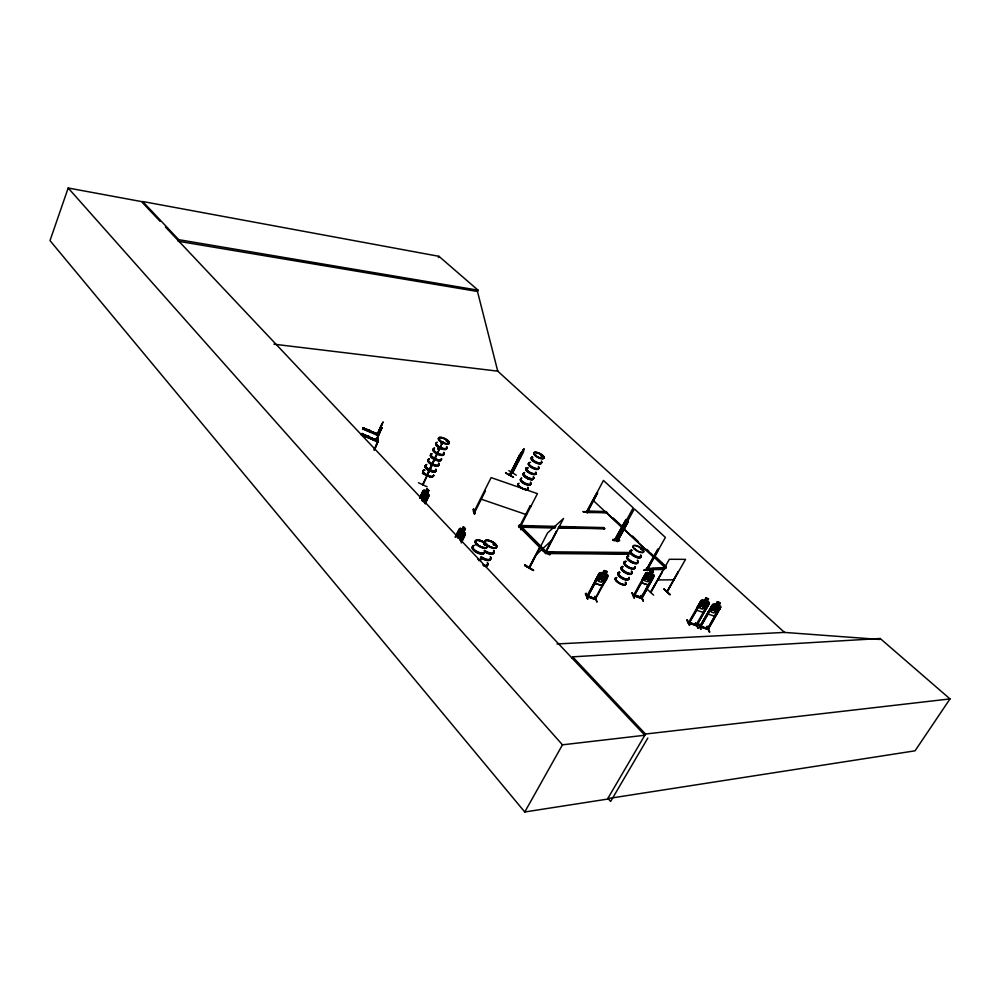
<?xml version="1.0" encoding="UTF-8"?>
<svg xmlns="http://www.w3.org/2000/svg" width="1000" height="1000" viewBox="0 0 1000 1000"><rect width="100%" height="100%" fill="white"/><g stroke="black" fill="none" stroke-linecap="round" stroke-linejoin="round"><path stroke-width="1.5" d="M458.488 536.825L457.762 536.362M447.762 441.688L446.575 440.8L447.413 441.275M460.662 540.975L460.8 537.762L463.363 532.575L461.55 530.725L458.975 535.925L460.775 537.775L458.988 535.9L456.925 537.137M421.725 499.787L421.863 496.662L424.312 491.55L425.662 491.575L426.962 488.675L428.812 490.55L427.4 493.288L427.863 495.175L425.4 500.3L423.425 501.538L421.725 499.787L423.438 501.525M424.363 502.475L424.5 499.338L426.938 494.237L425.225 492.488L422.775 497.6L424.475 499.35L422.788 497.575M457.875 538.15L458.013 534.938L460.588 529.738L462.013 529.8M521.038 529.6L519.625 524.963M521.188 529.312L519.938 525.075M440.375 440.887L439.688 440.425L440.55 440.775M440.075 440.438L440.125 440.95M380.775 426.188L377.475 434.338L383.113 421.812M594.8 596.688L597.025 602.15L594.888 596.263M422.125 500.85L421.625 498.062M378.225 441.112L377.962 442M641.075 595.375L643.35 601.062L640.8 595.75M695.562 622.888L698.125 627.925M697.987 628.275L695.45 622.975M707.087 626.362L709.7 632.212L707.05 626.312M707.275 626.862L709.362 631.975M523.3 451.812L523.45 451.125L518.587 461.012M595.5 580.4L594.963 583.35L601.788 585.612C606.425 580.312 613.05 572.725 600.8 572.587L599.25 573.188L595.375 580.325L594.963 583.35L601.737 585.45L604.012 583.188M378.237 433.05L378.612 433.175M642.025 579.875L641.475 582.8L648.037 584.987L650.325 582.737L654.163 575.788L653.787 574.562L647.275 572.362L645.775 572.938L641.95 579.913M642.05 579.938L641.6 582.725L648.012 584.888M377.362 439.038L377.938 439.45L376.163 438.562L375.75 439.462M613.1 540.1L617.575 540.125L613.088 540.15L613 539.45M613.025 539.487L618.862 539.95M619.075 540.175L618.975 539.513M644.638 570.212C665.35 569.025 629.4 570.812 650.6 570.087M377.425 439.3L377.725 439.125M696.688 610.175L697.175 607.337M378.025 438.837L377.1 441.325L377.238 440.262M378.288 435.225L376.725 434.588L377.062 433.862L376.625 434.85L377.262 432.762C379.787 434.9 378.75 431.575 378.35 434.913L378.488 433.4M375.938 439.775L375.525 440.675L375.812 439.375L377.388 440.025L377 441.637L361.6 434.663L377.075 441.2M367.5 435.838C366.925 439.188 367.088 433.913 369.075 436.488L368.837 437.7M368.675 430.062C368.113 433.363 368.275 428.162 370.238 430.712L370 431.9M427.163 497.9L422.775 493.488L427.163 497.9L425.225 503.725M364.438 434.787L366.1 435.25L365.85 436.463M365.65 429.012L367.287 429.487L367.05 430.675M364.525 434.6L364.275 435.812M365.725 428.837L365.475 430.025M363.475 434.162C362.725 437.55 364.325 432.375 361.812 433.688M364.688 428.4C364.45 431.912 364.775 425.95 362.9 428.275L376.925 434.075M361.463 435.05L361.887 433.512M362.675 429.425L363.125 427.762M376.475 444.225L378.05 441.112L376.512 445.375M545.725 551.538L545.5 552.825L563.538 518.475L547.537 532.987L529.65 567.7M381.975 427.85L380.513 430.188M528.938 567.688L540.575 545.85L529.312 567.463M529.987 566.95L529.362 567.938M160.2 221.462L141.438 201.562L68.188 188.012L50 240.613L524.763 811.988L607.438 799.112L645.525 734.038L950 698.913L915.062 750.812L607.737 798.587M382.738 422.537L377.362 434.288M379.712 431.938L376.262 440.1L381.912 427.612L380.037 432.075M378.175 441.163L374.188 450M430.9 477.225L422.337 473.25L430.887 477.287M427.125 486.8L418.438 482.725M432.875 463.237L422.575 484.688M436.413 454.45L426.675 475.637M508.85 470.6L516.287 475.175M377.325 440.112L377.887 438.775M362.762 429L378.113 435.65M377.013 433.725L363.025 427.938L376.863 434.263M361.637 434.225L377.512 440.425L361.688 433.975M477.475 291.462L478.075 290.188L438.95 256.325L142.675 201.513L178.725 239.688L178.137 241.225L477.475 291.462L497.738 371.15L784.463 632.413L879.587 639.45L880.2 638.5L950 698.913M641.5 549.087L640.425 548.675L641.363 549.175M641.35 549.462L641.688 548.812L641.825 549.712M642.05 549.637L641.875 549.35M375.838 445.662L376.4 444.712M521.025 454.65L521.312 453.1L518.212 459.663L520.6 456.75M635.487 549.312L634.913 548.65M635 548.8L634.55 548.825A6.1 2.275 28.9 0 0 643.688 551.938A6.1 2.275 28.9 0 0 637.137 545.788A6.1 2.275 28.9 0 0 634.513 548.812L635.062 548.65M521 454.688C526.125 445.188 516.85 464.438 520.175 456.087L518.15 459.05L521.912 452.312M634.637 548.763L635.212 549.138M429.1 471.925L432.8 462.725M663.988 589.087L670.1 594.825L664.1 589.113M670.163 594.475L664.087 589.15M516.188 462.55C519.65 455.613 512.938 466.987 518.525 460.9L516.275 462.6M379.825 431.975L380.45 430.575M541.5 549.837L549.725 554.875M381.1 425.737L381.812 424.113M438.387 257.575L438.95 256.325M361.55 434.9L377.113 441.337M374.387 448.963L375.775 446.213M378.188 435.5L378.625 434.513L362.95 428.038M377.475 434.338L380.65 427.6M374.3 450.05L375.875 446.812M380.825 427.262L381.662 424.9M380.125 430.95L380.775 430M523.438 451.8L512.337 473.237L524.05 449.087L520.425 453.75L509.65 475.112L512.762 472.137M379.95 432.6L376.375 440.15L376.512 439.275M426.637 475.637L442.938 441.538L423.075 484.725M419.625 497.762L423.275 490.513L424.462 490.2L428.738 494.575L428.85 496.163L425.25 503.65M419.812 497.9L423.35 490.513M420.788 496.9L423.038 492.762L420.375 498.288M425.65 491.413L426.962 488.675M427.3 493.325L428.812 490.55L426.887 488.663M424.575 502.875C424.275 500.225 429.062 497.238 427.238 497.337M424.825 502.875L427.5 497.337M425.075 503.4L427.738 497.85M455.188 537.025L458.725 530.413L459.25 530.962L456.625 536.25M455.45 537.025L459.575 528.65L460.75 528.362L459.55 528.75M456.562 534.925L459.625 528.75M456.375 536.25L459.25 530.962M461.938 529.8L463.387 526.85L465.325 528.825L463.938 531.625L465.375 534.612L461.188 542.962M474.363 510.838L473.988 511.6C476.438 512.975 474.338 509.387 474.025 511.763L491.112 477.612L537.425 493.663L520.062 527.4C521.663 524.738 517.925 528.263 519.85 526.413L520.45 526.638M461.062 541.087C460.775 538.312 465.588 535.737 463.7 535.788M474.6 513.9L473.6 508.913L474.75 513.6M461.325 541.087L463.95 535.788M461.587 541.638L464.225 536.337M461.65 542.288L463.6 536.35L459.05 531.688L457.013 533.85L459.05 531.838M505.588 472.9C519.775 480.438 511.8 476.763 505.625 472.837M512.587 472.738L509.35 474.925L510.05 474.025M509.412 474.938L519.65 454.9M509.787 475.112L521.163 452.65M522.587 451.538L523.975 449.2M512.075 473.088L522.413 452.512L519.2 457.7L520.112 457.088M629.05 554.163L545.8 553.538L518.575 526.112L518.913 525.462L555.875 526.388M519.275 527.087L530.025 506.062L530.85 506.488L530.025 506.062M540.575 546.962L520.988 527.263L519.688 527.238L519.975 526.538L555.4 527.4M520.913 529.688L520.562 526.487M525.087 564.875L524.675 565.5L533.413 570.363M533.375 570.45C506.938 554.812 551.062 581.163 525.075 564.888M545.438 552.825L556.462 531.25L545.425 552.312M545.8 553.538L546.15 552.888L629.388 553.538M583.237 511.637L588.212 511.688M606.425 511.625L586.65 510.925L587.362 512.525L607.463 512.612L587.6 511.887L587.362 512.525M587.212 512.612L597.562 492.938L597.075 492.475L586.4 512.1L587 512.612M583.513 511.962L586.663 512.1L603.45 480.45L633.2 507.812L615.875 539.888M587.2 511.788L586.763 511.35L586.888 512.55L597.562 492.938M600.212 528.125L603.625 527.587L604.7 528.6L558.15 528.112M615.037 539.3L626.075 519.513L615.025 539.312L615.438 538.575L616.05 539.175M615.938 539.113L615.487 539.775L626.587 519.987L625.875 519.513M627.562 521.087L616.763 540.938L617.337 541.475L628.288 521.562L627.762 521.087M599.338 573.25L586.775 596.55L587.137 595.588L588.013 595.825M586.975 596.638L598.488 574.9L599.362 575.35L587.6 596.862L599.288 575.175M617.4 540.237L616.712 540.938L634.388 508.913L665.4 537.425L647.075 569.837L658.525 549.75L657.788 549.25L646.6 569.388L647.087 569.812M628.288 521.562L617.337 541.475L617.1 540.225M587.663 599.125L586.05 593.35L587.663 599.125L585.337 593.638M605.612 574.25L607.05 571.538L604.138 570.562L602.7 573.275L600.788 573.737L598.088 578.7L598.387 581.312L601.1 582.212L603.713 580.575L606.413 575.625L605.45 574.25M604.138 570.562L602.75 573.4L600.812 572.75M606.9 571.587L605.462 574.312L607.5 574.987L607.888 576.175M586.875 596.575C587.3 596.413 598.288 601.337 595.25 598.45L594.738 599.212L595.163 598.2M606.375 577.537L607.238 577.987L606.375 577.537L594.825 599.225M595.55 599.275L596.038 598.675M607.175 577.812L595.35 599.15M571.962 658.025L572.625 656.838L880.2 638.5M664.8 567.863L646.213 568.513L647.35 569.587L664.062 569.538M646.625 569.388L646.95 568.55L647.6 569.163M646.538 569.275L657.987 549.25M645.875 573.062L633.387 595.588L633.775 594.637L634.675 594.975M634.138 595.675L645.788 574.862L634.225 595.887M634.375 598.088L632.25 592.837M650.5 569.45L644.412 569.938M649.15 573.15L650.525 570.4L653.35 571.4L651.9 573.975M651.762 574.038L653.188 571.4M641.862 598.425L653.425 577.6L652.588 577.163L640.925 598.1L642.275 597.675L634.562 594.913M641.8 598.237L642.225 597.475M633.575 595.675L641.787 598.387L654.175 575.837M524.763 811.988L562.463 744.825L644.812 735.25L165.413 226.988M650.475 592.15L662.325 571.675L650.775 592.463L651.225 591.725M653.6 595.138L647.412 589.438M667.038 592.15L678.288 571.613L666.775 592.163L667.1 591.112M666.812 592.175L685.562 559.35L669.338 559.275L650.725 592.438M687.3 619.775L689.65 625.075M689.45 622.537L696.062 624.875L688.913 622.275L688.288 622.95L701.137 600.575C703.5 599.225 708.8 600.513 709.362 603.312L696.562 625.5L688.288 622.788C690.013 620.487 688.688 624.75 689.575 622.325M688.95 622.987L701.025 602.362L700.263 602.112L701.1 602.55L689.15 623.275M706.988 601.525L708.587 598.85L705.825 597.913L704.4 600.65L702.5 600.988L699.737 605.763L699.938 608.263L702.513 609.125L705.075 607.55L707.85 602.788L707.125 601.462M695.938 625.5C694.812 623.938 698.413 624.525 696.612 625.737L708.5 604.875L707.75 604.625L695.75 625.413L696.912 624.725M705.275 610.05L709.225 603.25L708.888 602.112M698.713 623.55L700.837 629.2M707.975 629.3L699.712 626.562L712.575 604.375L714.025 603.787L720.438 605.95L720.775 607.15L708.05 629.5M701 626.3L700.487 627.025L712.475 606.213L711.712 605.95L699.7 626.712L700.325 626.062L707.438 628.638L700.175 626.013M700.525 627.013L712.475 606.213M717.275 601.775L715.812 604.388L713.95 604.837L711.175 609.587L711.363 612.087L713.938 612.95L716.5 611.375L719.275 606.625L718.4 605.312L719.887 602.762C712.987 600.975 724.15 602.163 718.425 605.375M715.85 604.5L717.325 601.9M707.95 629.462L719.925 608.713L719.175 608.462L707.325 629.288L707.562 628.425M719.175 608.462L707.312 629.263M707.85 629.237L708.413 628.55M708.55 611.213L708.012 614.05L714.463 616.2L720.775 607.15M647.825 738.075L610.638 801.438L608.05 798.538M367.65 436.525L368.875 436.887L367.562 436.438M494.663 544.888L494.787 544.275M495 545.075L494.725 544.275M494.363 544.637L493.2 544.125L494.025 544.975M493.663 543.913L494.338 544.012M486.788 544.55L486.225 544.1L486.55 544.7M486.525 544.05L487.038 544.788M484.35 544.538C488.137 545.25 481.45 542.163 484.837 544.95M541.287 456L542.5 456.362L541.6 455.988M542.062 455.538L540.962 455.55L541.575 456.062M361.8 433.688L377.262 440.725M535.525 455.075L535.862 455.225M477.088 543.825L476.9 544.338M535.9 455.35L535.562 455.062M377.113 441.188L361.488 434.95M439.862 440.662L440.312 440.562M648.037 584.987L650.325 582.737M703.062 612.4L705.375 610.15L703.062 612.4L696.55 610.175L697.075 607.325L701.112 600.525L702.575 599.938M716.787 613.962L714.463 616.2M536.138 554.812L552.388 539.725M424.725 501.25L424.237 500.475M461.037 539.725L460.525 538.913M583.525 511.825L588.013 511.95M686.625 620.037L689.425 625.388M698.012 623.8L700.863 629.288M613.837 540.712L619.75 540.788M512.325 472.575L510.238 474.363M523.275 450.588L522.688 450.975L523.688 449.762M522.737 451.65L523.45 451.125M521.225 452.775L523.475 451.262M524.05 449.25L523.075 449.75M707.487 628.237L708.5 628.737L707.688 628.488M459.675 540L461.75 538.775L464.325 533.575L463.825 531.65L465.325 528.825L463.387 526.85M586.712 596.362L595.462 599.237M369.513 431.163L368.888 430.475L369.7 430.887M493.375 544.312L494.787 544.825M477.525 544.675L477.475 544.012L477.312 544.663M542.15 456.225L541.263 455.763M475.375 511.325L474.475 510.863M447.525 441.275L447.65 441.725M423.312 490.613L424.45 490.325M649.137 573.1L647.25 573.488L644.575 578.288L644.812 580.825L647.425 581.7L649.963 580.112L652.65 575.312L651.737 573.975M641.95 549.575L640.65 548.612M494.338 544.388L493.913 544.75M494.712 545.163L494.8 544.375M477.425 543.975L476.575 544.163L477.175 544.637M484.913 544.263L484.625 544.338M556.987 643.95L785.05 632.388M633.938 597.888L631.875 592.762M542.062 456.225L541.838 455.863M447.65 441.6L446.163 440.838L446.8 441.287M657.712 579.963L673.962 579.8M652.3 568.5L665.975 568.475L606.1 512.238L603.062 512.125M664.4 568.925L647.688 568.962L646.562 567.888M465.3 534.612L465.175 532.975L460.65 528.488L461.912 529.637M553.95 552.5L544.7 552.425L545.05 551.775L629.825 552.5L630.938 553.55M615.325 538.787L616.213 539.1M612.863 539.788L617.35 539.837M428.85 496.163L428.738 494.575M558.962 526.462L603.625 527.587M518.575 526.112L533.975 526.487M560.163 527.137L575.575 527.513M558.488 527.475L604.7 528.6M519.637 527.188L555.075 528.038M583.212 511.675L587.75 511.775M519.237 526.912L520.062 527.175M484.125 543.837L484.925 543.888M484.45 544.25L485.4 544.562L484.425 544.612M477.6 544.438L477 544.175M273.95 344.188L498.338 371.225M447.5 441.613L446.725 441.337M178.725 239.688L478.075 290.188M696.513 625.688L688.475 623.025M588.013 596.062L594.938 598.575L587.225 595.612M634.587 595.112L633.9 594.688M642.125 597.625L641.45 597.2M641.025 597.95L652.588 577.163M474.162 511.637L474.95 511.925M595.163 598.175L595.875 598.462M707.975 629.45L699.887 626.8M641.162 597.388C629.25 592.7 632.812 596.013 641.787 598.387M519.312 526.962L520.138 527.375M708.587 605.062L707.75 604.625M711.8 606.138L712.562 606.388M719.262 608.638L720.013 608.888M604.175 570.675L606.925 571.65M598.55 575.087L599.362 575.35M645.863 575.037L645.088 574.788M705.888 598.088L708.475 598.962M653.213 571.45L650.525 570.4M480.5 498.95L526.625 514.712M484.675 544.637L485.05 544.35M646.75 569.275L647.412 569.875L646.938 569.388M616.912 540.887L617.537 541.425L617.487 540.275M474.062 511.8L474.825 512.075L485.438 490.875L484.65 490.613M541.663 549.487L549.95 554.462M367.95 436.95L367.6 436.438L368.8 436.95M622.25 525.45L624.513 527.575M655.013 556.188L666.312 566.788M613.2 518L619.987 524.362M620.788 525L624.5 528.6M632.413 536.025L638.062 541.337M646.775 549.375L649.025 551.5M650.487 553L665.975 567.4M592.975 500.213L622.35 527.8M623.513 528.9L654.125 557.663M587.125 511.45L586.65 510.925M617.188 540.275L617.95 540.737M603.3 528.2L604.362 529.212M521.325 526.613L546.35 551.788L546.013 552.438L543.837 550.25M518.913 525.462L546.15 552.888M463.325 527.013L465.125 528.862M423.038 492.762L422.275 492.238L422.775 492.75M458.975 531.838L463.512 536.4M572.625 656.838L645.525 734.038M68.188 188.012L562.463 744.825M640.913 595.662L643.025 600.9M475.262 511.538L474.988 512.087M474.613 514.025C473.95 507.725 471.875 507.463 474.188 513.825M480.538 557.65A6.637 2.825 26.9 0 1 478.65 560.55M480.8 557.3A6.737 2.862 26.9 0 1 478.888 560.237M484.438 552.725A6.75 2.837 26.9 0 1 476 551.85A6.75 2.837 26.9 0 1 473.45 546.062M481.488 557.537A6.65 2.812 26.9 0 1 477.812 559.338M484.162 552.25A6.65 2.8 26.9 0 1 476.587 552.612A6.65 2.8 26.9 0 1 473.338 546.487M481.388 557.925A6.737 2.862 26.9 0 1 479.05 559.9M484.6 551.587A6.75 2.837 26.9 0 1 476.925 551.95A6.75 2.837 26.9 0 1 473.625 545.737M484.7 551.188A6.662 2.8 26.9 0 1 480.538 552.863A6.662 2.8 26.9 0 1 473.312 548.475A6.662 2.8 26.9 0 1 474.988 545.3M443.4 453.325A5.913 2.237 25.6 0 1 441.163 455.412A5.913 2.237 25.6 0 1 434.275 452.2A5.913 2.237 25.6 0 1 434.137 449.012M443.638 453A5.987 2.263 25.6 0 1 441.362 455.125A5.987 2.263 25.6 0 1 434.375 451.863A5.987 2.263 25.6 0 1 434.25 448.625M437.925 449.188A5.987 2.263 25.6 0 1 439.363 449.762M441.475 459.375A5.913 2.25 25.6 0 1 433.925 458.263A5.913 2.25 25.6 0 1 431.912 453.663M446.425 447.188A6 2.25 25.6 0 1 441.188 448.45A6 2.25 25.6 0 1 436.275 443.05M443.862 452.35A5.913 2.237 25.6 0 1 441.637 454.438A5.913 2.237 25.6 0 1 434.738 451.213A5.913 2.237 25.6 0 1 434.613 448.025M438.237 448.587A5.913 2.237 25.6 0 1 439.65 449.162M446.538 448.263A5.925 2.212 25.6 0 1 440.325 448.45A5.925 2.212 25.6 0 1 436.188 443.425M443.775 452.713A6 2.263 25.6 0 1 441.512 454.812A6 2.263 25.6 0 1 434.513 451.562A6 2.263 25.6 0 1 434.387 448.325M438.075 448.888A6 2.263 25.6 0 1 439.5 449.462M446.575 446.887A6 2.25 25.6 0 1 441.325 448.15A6 2.25 25.6 0 1 436.413 442.738M440.85 443.062A6 2.25 25.6 0 1 442.287 443.65M446.662 446.538A5.925 2.212 25.6 0 1 444.438 448.587A5.925 2.212 25.6 0 1 437.525 445.363A5.925 2.212 25.6 0 1 437.388 442.2M441.025 442.762A5.925 2.212 25.6 0 1 442.438 443.338M435.725 469.487A5.962 2.325 25.5 0 1 433.425 471.662A5.962 2.325 25.5 0 1 426.475 468.425A5.962 2.325 25.5 0 1 426.375 465.125M433.65 475.05A5.863 2.3 25.5 0 1 426.75 475.025A5.863 2.3 25.5 0 1 424.137 470.012M433.612 475.188A5.888 2.312 25.5 0 1 426.688 475.15A5.888 2.312 25.5 0 1 424.062 470.125M441.388 459A5.913 2.25 25.6 0 1 434.462 458.888A5.913 2.25 25.6 0 1 431.788 453.925M438.488 463.725A5.975 2.3 25.5 0 1 436.2 465.875A5.975 2.3 25.5 0 1 429.237 462.625A5.975 2.3 25.5 0 1 429.125 459.363M438.587 464.8A5.888 2.275 25.5 0 1 432.362 465.062A5.888 2.275 25.5 0 1 428.288 460M435.863 469.188A5.962 2.325 25.5 0 1 433.575 471.362A5.962 2.325 25.5 0 1 426.613 468.125A5.962 2.325 25.5 0 1 426.512 464.837M438.625 463.425A5.975 2.3 25.5 0 1 436.35 465.575A5.975 2.3 25.5 0 1 429.375 462.325A5.975 2.3 25.5 0 1 429.275 459.062M438.725 463.075A5.9 2.263 25.5 0 1 436.475 465.2A5.9 2.263 25.5 0 1 429.6 461.987A5.9 2.263 25.5 0 1 429.487 458.762M490.375 558.638A6.6 2.788 27 0 1 487.463 560.538A6.6 2.788 27 0 1 480.775 557.65M490.637 558.3A6.7 2.825 27 0 1 487.688 560.225A6.7 2.825 27 0 1 480.913 557.3M487.675 563.962A6.612 2.812 27 0 1 484.05 565.788M487.45 562.6A6.587 2.8 27 0 1 482.738 564.963M487.388 562.75A6.612 2.812 27 0 1 484.188 565.525M493.425 551.038A6.713 2.8 27 0 1 492.163 553.9A6.713 2.8 27 0 1 485.513 551.925M490.487 556.638A6.612 2.788 27 0 1 488.65 559.513A6.612 2.788 27 0 1 481.312 556.6M493.587 552.325A6.612 2.763 27 0 1 491.337 554.25A6.612 2.763 27 0 1 485.35 552.263M490.375 557.025A6.7 2.825 27 0 1 489.113 559.9A6.7 2.825 27 0 1 482.463 557.938M493.587 550.712A6.713 2.8 27 0 1 491.737 553.6A6.713 2.8 27 0 1 484.275 550.638M493.7 550.337A6.625 2.763 27 0 1 491.875 553.188A6.625 2.763 27 0 1 484.513 550.25M487.388 564.475A6.575 2.8 27 0 1 485.138 566.425M487.575 564.163A6.612 2.812 27 0 1 483.95 566M637.463 562A6.075 2.3 28.9 0 1 631.325 562.375A6.075 2.3 28.9 0 1 627.562 556.763M637.712 561.688A6.15 2.338 28.9 0 1 634.562 563.275A6.15 2.338 28.9 0 1 627.775 559.237A6.15 2.338 28.9 0 1 628.587 556.275M634.788 566.85A6.075 2.325 29 0 1 631.663 568.438A6.075 2.325 29 0 1 624.963 564.45A6.075 2.325 29 0 1 625.788 561.5M634.913 566.613A6.075 2.325 29 0 1 631.8 568.2A6.075 2.325 29 0 1 625.1 564.212A6.075 2.325 29 0 1 625.925 561.263M640.375 555.075A6.162 2.312 28.9 0 1 638.6 557.663A6.162 2.312 28.9 0 1 631.225 553.775A6.162 2.312 28.9 0 1 631.75 550.513M637.475 560.175A6.075 2.3 28.9 0 1 636.1 562.8A6.075 2.3 28.9 0 1 629.113 559.538A6.075 2.3 28.9 0 1 628.1 555.8M640.638 556.25A6.075 2.288 28.9 0 1 637.537 557.788A6.075 2.288 28.9 0 1 630.825 553.812A6.075 2.288 28.9 0 1 631.625 550.9M637.362 560.525A6.15 2.338 28.9 0 1 635.575 563.138A6.15 2.338 28.9 0 1 628.212 559.25A6.15 2.338 28.9 0 1 628.75 555.975M641.062 555.638A6.162 2.312 28.9 0 1 637.913 557.2A6.162 2.312 28.9 0 1 631.112 553.162A6.162 2.312 28.9 0 1 631.912 550.225M641.175 555.288A6.088 2.288 28.9 0 1 635.05 555.625A6.088 2.288 28.9 0 1 631.263 550.05M628.45 578.275A6.037 2.362 29 0 1 625.325 579.9A6.037 2.362 29 0 1 618.663 575.925A6.037 2.362 29 0 1 619.513 572.938M628.713 577.975A6.125 2.387 29 0 1 625.538 579.612A6.125 2.387 29 0 1 618.787 575.588A6.125 2.387 29 0 1 619.637 572.55M625.988 582.712A6.025 2.375 29.1 0 1 619.862 583.175A6.025 2.375 29.1 0 1 616.188 577.513M634.5 567.325A6.05 2.312 29 0 1 631.388 568.9A6.05 2.312 29 0 1 624.725 564.925A6.05 2.312 29 0 1 625.538 561.987M625.938 582.85A6.037 2.375 29.1 0 1 619.788 583.325A6.037 2.375 29.1 0 1 616.1 577.625M634.675 567.038A6.075 2.325 29 0 1 631.562 568.625A6.075 2.325 29 0 1 624.862 564.637A6.075 2.325 29 0 1 625.688 561.688M631.35 571.4A6.138 2.375 29 0 1 629.538 574.062A6.138 2.375 29 0 1 622.212 570.188A6.138 2.375 29 0 1 622.775 566.862M628.987 577.325A6.037 2.362 29 0 1 622.837 577.775A6.037 2.362 29 0 1 619.138 572.112M631.6 572.587A6.05 2.338 29 0 1 628.475 574.188A6.05 2.338 29 0 1 621.812 570.212A6.05 2.338 29 0 1 622.638 567.238M628.875 577.675A6.125 2.387 29 0 1 625.7 579.325A6.125 2.387 29 0 1 618.95 575.288A6.125 2.387 29 0 1 619.8 572.263M631.512 571.112A6.138 2.375 29 0 1 629.7 573.763A6.138 2.375 29 0 1 622.375 569.888A6.138 2.375 29 0 1 622.938 566.562M632.137 571.625A6.05 2.338 29 0 1 626 572.05A6.05 2.338 29 0 1 622.275 566.4M538.488 468.762A5.637 2.037 26.9 0 1 531.613 467.725A5.637 2.037 26.9 0 1 529.225 463.3M538.663 467.85A5.725 2.062 26.9 0 1 532.4 467.788A5.725 2.062 26.9 0 1 529.325 462.938M536.225 472.45A5.625 2.05 26.9 0 1 530.062 472.413A5.625 2.05 26.9 0 1 527.05 467.612M536.175 472.587A5.65 2.05 26.9 0 1 532.863 473.688A5.65 2.05 26.9 0 1 526.675 470.05A5.65 2.05 26.9 0 1 527.875 467.7M541.487 462.325A5.737 2.037 26.9 0 1 535.225 462.225A5.737 2.037 26.9 0 1 532.125 457.4M538.5 466.5A5.65 2.037 26.9 0 1 536.4 468.488A5.65 2.037 26.9 0 1 529.65 464.938A5.65 2.037 26.9 0 1 530.6 462.337M541.25 462.612A5.65 2.013 26.9 0 1 537.95 463.675A5.65 2.013 26.9 0 1 531.763 460.037A5.65 2.013 26.9 0 1 532.938 457.725M538.4 466.825A5.725 2.062 26.9 0 1 536.663 468.913A5.725 2.062 26.9 0 1 530.013 465.8A5.725 2.062 26.9 0 1 529.475 462.65M541.625 462.038A5.737 2.037 26.9 0 1 535.375 461.95A5.737 2.037 26.9 0 1 532.275 457.113M541.325 460.962A5.65 2.013 26.9 0 1 539.612 462.987A5.65 2.013 26.9 0 1 533.038 459.913A5.65 2.013 26.9 0 1 532.5 456.838M530.5 484.438A5.613 2.087 26.9 0 1 523.625 483.475A5.613 2.087 26.9 0 1 521.287 478.988M530.675 483.525A5.7 2.112 26.9 0 1 524.412 483.537A5.7 2.112 26.9 0 1 521.388 478.625M527.737 487.663A5.625 2.1 26.9 0 1 523.25 489.05A5.625 2.1 26.9 0 1 518.325 483.825M527.875 487.35A5.6 2.087 26.9 0 1 526.125 489.462A5.6 2.087 26.9 0 1 519.612 486.425A5.6 2.087 26.9 0 1 519.125 483.263M535.413 472.537A5.625 2.05 26.9 0 1 533.312 474.55A5.625 2.05 26.9 0 1 526.587 471.012A5.625 2.05 26.9 0 1 527.537 468.387M527.825 487.475A5.625 2.1 26.9 0 1 523.35 488.862A5.625 2.1 26.9 0 1 518.413 483.65M535.575 472.275A5.65 2.05 26.9 0 1 533.462 474.288A5.65 2.05 26.9 0 1 526.712 470.737A5.65 2.05 26.9 0 1 527.663 468.113M533.525 478.663A5.7 2.1 26.9 0 1 526.562 477.663A5.7 2.1 26.9 0 1 524.163 473.137M530.525 482.163A5.625 2.087 26.9 0 1 528.775 484.275A5.625 2.087 26.9 0 1 522.238 481.225A5.625 2.087 26.9 0 1 521.75 478.062M530.425 482.5A5.7 2.112 26.9 0 1 528.65 484.637A5.7 2.112 26.9 0 1 522.025 481.538A5.7 2.112 26.9 0 1 521.538 478.338M533.612 477.762A5.7 2.087 26.9 0 1 527.35 477.738A5.7 2.087 26.9 0 1 524.312 472.85M524.538 472.587A5.613 2.062 26.9 0 0 525.037 475.712A5.625 2.062 26.9 0 0 531.575 478.762A5.625 2.062 26.9 0 0 533.312 476.688A5.613 2.062 26.9 0 1 531.562 478.762A5.613 2.062 26.9 0 1 525.037 475.712A5.625 2.062 26.9 0 1 524.525 472.575M423.9 500.637L424.487 501.375L424.85 496.875C428.688 496.125 427.575 492.475 424.787 495.887L424.438 491.775L424.087 496.125C419.938 496.863 421.438 500.725 424.175 497.075L423.9 500.637M460.175 539.087L460.788 539.862L461.175 535.237C465.25 534.55 464 530.825 461.112 534.225L460.85 530.037L460.363 534.438C456 535.1 457.587 539.113 460.462 535.438L460.175 539.087M602.863 581.5L601.838 581.45L601.65 578.375L598.663 580.4L597.762 580.013L601.375 577.612C599.113 573.162 603.562 572.85 602.35 577.2L606.062 575.575L602.587 578L602.863 581.5M649.137 581.013L648.15 580.962L648.025 577.975L644.212 579.663L647.763 577.238C645.65 572.913 649.95 572.612 648.713 576.838L652.325 575.25L648.938 577.6L649.137 581.013M704.237 608.438L703.238 608.312L703.188 605.438L699.362 607.112L702.95 604.7C700.925 600.438 705.2 600.125 703.888 604.312L707.525 602.737L704.1 605.075L704.237 608.438M715.662 612.263L714.675 612.225L714.613 609.275L710.8 610.95L714.388 608.538C712.387 604.288 716.65 603.975 715.325 608.15L718.95 606.575L715.537 608.9L715.662 612.263M427.075 489.6L426.625 490.513L427.738 491.637L428.175 490.725L427.075 489.6M463.488 527.8L463.038 528.737L464.2 529.925L464.663 528.987L463.488 527.8M602.25 574.225L599.55 579.188L602.263 580.1L604.963 575.138L602.25 574.225M604.425 571.287L603.938 572.175L605.688 572.762L606.175 571.875L604.425 571.287M648.65 573.95L645.962 578.763L648.575 579.637L651.263 574.837L648.65 573.95M650.8 571.1L650.312 571.962L652 572.525L652.475 571.663L650.8 571.1M703.888 601.45L701.112 606.225L703.7 607.087L706.462 602.312L703.888 601.45M706.075 598.612L705.588 599.475L707.237 600.025L707.738 599.175L706.075 598.612M715.337 605.3L712.55 610.05L715.125 610.913L717.9 606.163L715.337 605.3M717.525 602.475L717.038 603.325L718.688 603.888L719.175 603.025L717.525 602.475M422.775 493.488L420.9 495.625L422.85 493.488M476.6 543.8A6.662 2.775 26.9 0 0 487.025 547.25A6.662 2.775 26.9 0 0 480.538 540.5A6.662 2.775 26.9 0 0 476.6 543.8A6.675 2.775 26.9 0 0 487.025 547.275A6.675 2.775 26.9 0 0 480.525 540.513A6.675 2.775 26.9 0 0 476.575 543.825M476.325 544.35A6.65 2.775 26.9 0 0 486.737 547.788A6.65 2.775 26.9 0 0 480.262 541.05A6.65 2.775 26.9 0 0 476.325 544.35M476.463 544.038A6.675 2.775 26.9 0 0 486.912 547.487A6.675 2.775 26.9 0 0 480.425 540.725A6.675 2.775 26.9 0 0 476.463 544.038M439.575 440.188A5.938 2.2 25.6 0 0 448.95 443.462A5.938 2.2 25.6 0 0 443.325 437.875A5.938 2.2 25.6 0 0 439.575 440.188M435.35 458.837A5.888 2.25 25.6 0 0 441.55 458.612A5.863 2.237 25.6 0 1 435.35 458.837A5.888 2.25 25.6 0 1 431.25 453.8A5.863 2.237 25.6 0 0 435.35 458.837M439.363 440.675A5.913 2.2 25.6 0 0 448.7 443.938A5.913 2.2 25.6 0 0 443.1 438.363A5.913 2.2 25.6 0 0 439.363 440.675M439.5 440.363A5.938 2.2 25.6 0 0 448.862 443.638A5.938 2.2 25.6 0 0 443.25 438.05A5.938 2.2 25.6 0 0 439.5 440.363M430.3 471.15A5.875 2.288 25.5 0 0 435.475 469.8A5.888 2.288 25.5 0 1 430.3 471.163A5.888 2.288 25.5 0 1 425.538 465.775A5.875 2.288 25.5 0 0 430.3 471.15M429.625 476.525A5.875 2.3 25.5 0 0 433.512 475.363A5.888 2.312 25.5 0 1 429.625 476.55A5.888 2.312 25.5 0 1 423.275 472.75A5.888 2.312 25.5 0 1 425 470.275A5.875 2.3 25.5 0 0 423.3 472.725A5.875 2.3 25.5 0 0 429.625 476.525M434.237 459.363A5.888 2.25 25.6 0 0 441.138 459.462A5.863 2.237 25.6 0 1 434.25 459.363A5.888 2.25 25.6 0 1 431.575 454.412A5.863 2.237 25.6 0 0 434.25 459.363M429.375 469.538A5.875 2.288 25.5 0 0 436.275 469.6A5.888 2.288 25.5 0 1 429.375 469.538A5.888 2.288 25.5 0 1 426.737 464.538A5.875 2.288 25.5 0 0 429.375 469.538M486.125 543.925A6.612 2.737 27 0 0 496.45 547.35A6.612 2.737 27 0 0 489.975 540.65A6.637 2.75 27 0 0 486.1 543.95A6.637 2.75 27 0 0 496.463 547.388A6.637 2.75 27 0 0 489.963 540.662A6.612 2.737 27 0 0 486.125 543.925M485.85 544.475A6.612 2.737 27 0 0 496.175 547.9A6.612 2.737 27 0 0 489.7 541.188A6.612 2.737 27 0 0 485.85 544.475M485.988 544.163A6.637 2.75 27 0 0 496.35 547.587A6.637 2.75 27 0 0 489.862 540.862A6.637 2.75 27 0 0 485.988 544.163M634.375 549.1A6.075 2.263 28.9 0 0 643.512 552.212A6.075 2.263 28.9 0 0 636.987 546.087A6.075 2.263 28.9 0 0 634.375 549.1M623.525 584.837A6.037 2.375 29.1 0 0 625.337 582.163A6.025 2.375 29.1 0 1 623.5 584.837A6.025 2.375 29.1 0 1 616.312 581.025A6.025 2.375 29.1 0 1 616.9 577.712A6.037 2.375 29.1 0 0 616.312 581.013A6.037 2.375 29.1 0 0 623.525 584.837M532.737 473.925A5.65 2.05 26.9 0 0 536.062 472.825A5.625 2.05 26.9 0 1 532.75 473.888A5.65 2.05 26.9 0 1 526.562 470.275A5.65 2.05 26.9 0 1 527.762 467.925A5.625 2.05 26.9 0 0 526.587 470.262A5.625 2.05 26.9 0 0 532.75 473.888M535.1 455A5.675 2 26.9 0 0 543.875 458.088A5.675 2 26.9 0 0 538.138 452.7A5.675 2 26.9 0 0 535.1 455M534.888 455.462A5.65 2 26.9 0 0 543.612 458.537A5.65 2 26.9 0 0 537.9 453.175A5.65 2 26.9 0 0 534.888 455.462M535.013 455.188A5.675 2 26.9 0 0 543.775 458.275A5.675 2 26.9 0 0 538.038 452.887A5.675 2 26.9 0 0 535.013 455.188M527.725 478.638A5.613 2.062 26.9 0 0 533.225 478.338A5.625 2.062 26.9 0 1 527.725 478.65A5.625 2.062 26.9 0 1 523.438 473.75A5.613 2.062 26.9 0 0 527.725 478.638"/></g></svg>
